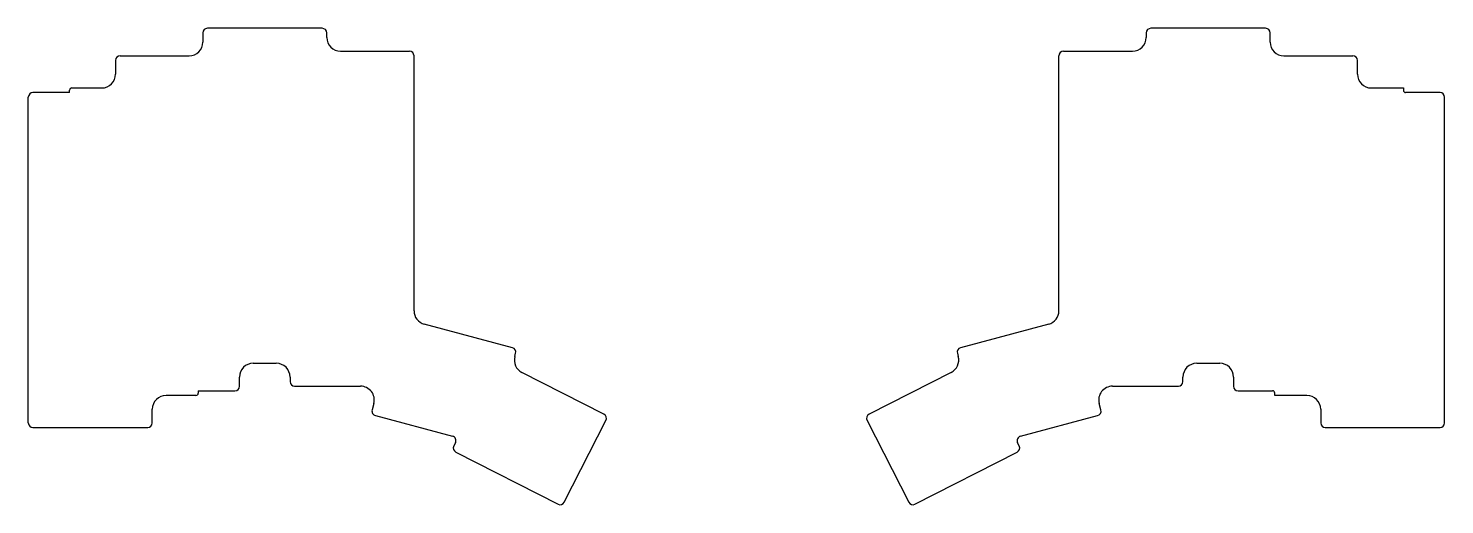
# Model space of a CAD drawing. Header units: millimetres. Extents: x 136 to 445, y -178 to -74.
import ezdxf

# ---------------------------------------------------------------- set-up
doc = ezdxf.new("R2010")
doc.units = ezdxf.units.MM

msp = doc.modelspace()

# ---------------------------------------------------------------- linework, layer by layer
for p, q in [((200.5, -74), (175.5, -74)), ((405.96, -74), (380.96, -74)), ((174.5, -75), (174.5, -77)), ((201.5, -76), (201.5, -75)), ((379.96, -75), (379.96, -76)), ((406.96, -77), (406.96, -75)), ((156.5, -80), (171.5, -80)), ((204.5, -79), (219.5, -79)), ((220.5, -135.57), (220.5, -80)), ((360.96, -135.57), (360.96, -80)), ((361.96, -79), (376.96, -79)), ((409.96, -80), (424.96, -80)), ((155.5, -81), (155.5, -84)), ((425.96, -84), (425.96, -81)), ((136.5, -160), (136.5, -89)), ((145.5, -88), (137.5, -88)), ((145.5, -88), (145.5, -87.5)), ((146, -87), (152.5, -87)), ((428.96, -87), (435.96, -87)), ((435.96, -87), (435.96, -87.5)), ((443.96, -88), (436.46, -88)), ((444.96, -160), (444.96, -89)), ((241.92, -143.61), (222.72, -138.47)), ((358.74, -138.47), (339.54, -143.61)), ((242.44, -145.54), (242.63, -144.83)), ((338.83, -144.83), (339.02, -145.54)), ((185.5, -147), (190.5, -147)), ((390.96, -147), (395.96, -147)), ((182.5, -152), (182.5, -150)), ((193.5, -150), (193.5, -151)), ((261.86, -158.1), (243.97, -148.99)), ((337.49, -148.99), (319.6, -158.1)), ((387.96, -151), (387.96, -150)), ((398.96, -150), (398.96, -152)), ((173, -154), (166.5, -154)), ((173.5, -153), (173.5, -153.5)), ((173.5, -153), (181.5, -153)), ((194.5, -152), (208.85, -152)), ((372.62, -152), (386.96, -152)), ((399.96, -153), (407.46, -153)), ((407.96, -154), (407.96, -153.5)), ((414.96, -154), (407.96, -154)), ((163.5, -160), (163.5, -157)), ((211.74, -155.78), (211.37, -157.17)), ((370.09, -157.17), (369.72, -155.78)), ((417.96, -157), (417.96, -160)), ((212.08, -158.39), (228.89, -162.89)), ((253.22, -177.27), (262.3, -159.45)), ((319.16, -159.45), (328.24, -177.27)), ((352.58, -162.89), (369.38, -158.39)), ((137.5, -161), (162.5, -161)), ((418.96, -161), (443.96, -161)), ((229.52, -164.31), (229.16, -165.01)), ((229.6, -166.36), (251.88, -177.71)), ((329.59, -177.71), (351.86, -166.36)), ((352.3, -165.01), (351.94, -164.31))]:
    msp.add_line(p, q)
for centre, radius, start, end in [((175.5, -75), 1, 90, 180), ((200.5, -75), 1, 0, 90), ((380.96, -75), 1, 90, 180), ((405.96, -75), 1, 0, 90), ((171.5, -77), 3, 270, 0), ((204.5, -76), 3, 180, 270), ((376.96, -76), 3, 270, 0), ((409.96, -77), 3, 180, 270), ((156.5, -81), 1, 90, 180), ((219.5, -80), 1, 0, 90), ((361.96, -80), 1, 90, 180), ((424.96, -81), 1, 0, 90), ((152.5, -84), 3, 270, 0), ((428.96, -84), 3, 180, 270), ((137.5, -89), 1, 90, 180), ((146, -87.5), 0.5, 90, 180), ((436.46, -87.5), 0.5, 180, 270), ((443.96, -89), 1, 0, 90), ((223.5, -135.57), 3, 180, 255), ((357.96, -135.57), 3, 285, 0), ((222.98, -137.5), 1, 255.0000001, 255.0000021), ((222.85, -137.98), 0.5, 255.0000005, 255.0000021), ((358.48, -137.5), 1, 284.9999979, 284.9999999), ((358.61, -137.98), 0.5, 284.9999979, 284.9999995), ((241.66, -144.58), 1, 345, 75), ((339.8, -144.58), 1, 105, 195), ((185.5, -150), 3, 90, 180), ((190.5, -150), 3, 0, 90), ((245.34, -146.32), 3, 165, 243), ((336.13, -146.32), 3, 297, 15), ((390.96, -150), 3, 90, 180), ((395.96, -150), 3, 0, 90), ((194.5, -151), 1, 180, 270), ((386.96, -151), 1, 270, 360), ((166.5, -157), 3, 90, 180), ((173, -153.5), 0.5, 270, 0), ((181.5, -152), 1, 270, 360), ((208.85, -155), 3, 345, 90), ((372.62, -155), 3, 90, 195), ((399.96, -152), 1, 180, 270), ((407.46, -153.5), 0.5, 0, 90), ((414.96, -157), 3, 0, 90), ((212.34, -157.42), 1, 165, 255), ((369.13, -157.42), 1, 285, 15), ((137.5, -160), 1, 180, 270), ((162.5, -160), 1, 270, 360), ((261.41, -159), 1, 333, 63), ((320.05, -159), 1, 117, 207), ((418.96, -160), 1, 180, 270), ((443.96, -160), 1, 270, 360), ((228.63, -163.86), 1, 333, 75), ((352.84, -163.86), 1, 105, 207), ((230.05, -165.47), 1, 153, 243), ((229.07, -164.09), 0.5, 332.9999994, 333.0000071), ((351.41, -165.47), 1, 297, 27), ((352.39, -164.09), 0.5, 206.9999929, 207.0000006), ((252.33, -176.82), 1, 243, 333), ((252.77, -177.04), 0.5, 332.9999994, 333.0000071), ((329.13, -176.82), 1, 207, 297), ((328.69, -177.04), 0.5, 206.9999929, 207.0000006)]:
    msp.add_arc(centre, radius, start, end)

doc.saveas('drawing.dxf')
